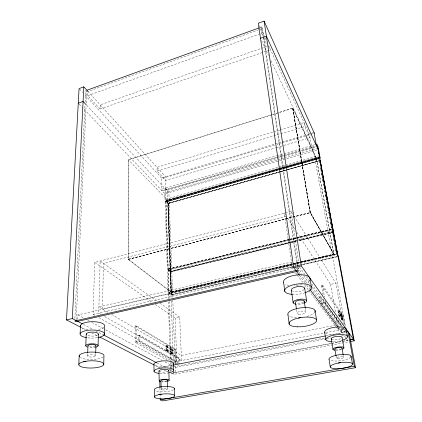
<?xml version="1.0" encoding="UTF-8"?>
<svg xmlns="http://www.w3.org/2000/svg" width="422" height="422" viewBox="0 0 422 422"><rect width="100%" height="100%" fill="white"/><g stroke="black" fill="none" stroke-linecap="round" stroke-linejoin="round"><path stroke-width="0.32" stroke-dasharray="2.11 1.58" d="M292.868 108.322L310.297 212.662L128.235 259.361L128.43 159.722L271.91 114.715M296.207 241.268L170.688 271.958L168.267 269.779L170.741 271.884L171.369 294.683L299.936 265.021M171.538 294.735L170.583 271.815L171.522 294.746L337.822 256.391M171.01 291.94L167.819 200.418L170.91 291.977L292.145 263.85M165.867 201.046L168.309 203.441L170.704 271.219L168.13 269.125L165.915 200.951L318.663 157.606L319.19 158.741M280.208 171.865L168.204 203.451L278.884 172.039M332.568 231.652L170.63 271.23L168.251 203.351L165.888 200.988L168.204 203.451M165.888 201.389L166.247 200.25L278.272 168.399M167.724 350.503L167.719 350.729A0.95 0.39 80.1 0 1 167.291 351.157A0.95 0.39 80.1 0 1 166.89 350.065L166.896 349.838A0.95 0.39 80.1 0 1 167.323 349.411A0.95 0.39 80.1 0 1 167.724 350.503L168.563 350.355A0.95 0.39 80.1 0 0 168.162 349.242A0.95 0.39 80.1 0 0 167.734 349.669L167.729 349.896A0.95 0.39 80.1 0 0 168.13 350.993A0.95 0.39 80.1 0 0 168.557 350.561L168.563 350.334M95.636 355.91A4.03 1.213 -0.8 0 0 89.918 354.775A4.03 1.213 -0.8 0 0 89.306 356.88A4.03 1.213 -0.8 0 0 95.636 355.91L95.71 353.383M94.802 315.366L93.083 314.401L94.744 262.41L291.096 211.385L292.831 214.17M269.352 50.044L100.056 109.013L100.188 104.867L268.081 45.987M299.303 262.684L169.011 292.905L168.267 269.779M87.597 355.815L87.707 352.644M76.229 319.749L86.093 105.722M86.215 103.084L86.732 91.89L85.65 90.704L85.091 102.546M77.764 319.443L77.965 314.933L293.649 265.011M100.056 109.013L87.792 95.657L87.982 91.442M74.879 318.373L84.964 105.178M278.341 168.942L167.835 200.519M167.792 200.366L128.409 159.885M128.262 259.377L287.166 218.417M299.836 262.067L292.773 263.708L333.907 254.086L316.4 158.218L333.834 254.171L300.464 261.92M333.211 231.588L170.609 271.188L168.193 203.288L320.008 160.524M310.175 212.641L292.699 108.196L310.165 212.604L333.907 253.991M333.897 254.076L310.307 212.466L333.797 254.16M292.182 264.114L168.916 292.762L168.251 269.79L331.998 229.679M342.49 317.93C342.268 319.106 343.434 320.92 342.801 318.636C341.688 316.036 340.596 321.242 342.959 319.929M168.135 203.415L280.197 171.812M285.926 166.79L316.347 158.355M340.702 316.621L340.195 313.826L341.24 313.52L341.714 315.498L340.686 315.719L340.179 314.654L340.702 316.621L339.663 316.853L339.172 314.854L340.264 314.664M168.156 269.938L296.17 238.535M342.353 316.421C343.081 314.575 340.121 313.678 341.008 315.856C341.994 317.792 342.453 315.651 341.878 314.453M341.361 316.621L340.892 314.654M340.723 315.698L340.248 313.72M341.24 313.52L341.714 315.498M340.042 315.688C340.797 313.804 337.764 312.887 338.671 315.107C339.684 317.091 340.137 314.902 339.562 313.678M339.404 312.122C340.095 310.049 337.041 309.606 338.112 311.795C339.462 313.388 339.235 311.204 338.94 310.181M338.397 312.322L337.932 310.381M128.299 259.377L128.467 159.706L292.752 108.227L316.31 158.366M340.063 313.108C340.776 311.035 337.679 310.481 338.76 312.734C340.106 314.416 339.884 312.143 339.594 311.109M339.061 313.314L338.555 311.32M292.794 108.259L310.328 212.572L287.799 218.206M168.183 269.901L170.593 271.947M341.968 320.124L341.498 318.13M339.663 316.853L339.209 314.828M338.998 315.914L338.549 313.884M170.973 291.94L292.145 263.803M170.641 271.863L290.468 242.798M278.42 169.987L167.761 201.347L165.756 199.279L165.387 188.18L167.37 190.296L170.957 291.987L128.204 259.308L310.328 212.572M170.652 271.81L296.186 241.22M165.883 201.046L318.647 157.649L319.127 160.239M301.867 262.088L336.577 254.028M259.947 27.609L261.798 26.939L262.484 28.432L263.644 36.239M86.732 91.89L262.484 28.432M87.792 95.657L261.603 33.322L260.965 28.981M300.548 262.305L336.556 253.991L334.525 243.056M279.607 168.315L166.31 200.503L166.02 201.88L278.531 169.992M333.797 254.128L310.265 212.609M289.023 239.474L168.13 269.099L289.054 239.575M296.102 237.887L168.209 269.067M341.308 319.211C341.614 318.251 340.401 316.131 340.981 318.388C342.105 321.253 343.313 315.983 340.881 317.212M272.533 114.515L292.81 108.238L316.41 158.255M279.586 130.055L157.016 167.355L157.116 171.137L165.619 180.394L276.579 147.605M280.219 129.865L304.104 122.596L304.795 126.516L309.996 137.73L277.212 147.42M157.116 171.137L304.795 126.516M312.808 132.835L161.505 177.862L161.884 190.649L276.695 157.311M274.537 145.099L162.101 178.506L84.411 94.37M277.064 144.345L281.485 143.032M282.118 142.847L309.912 134.586M310.539 134.396L313.066 133.647M341.873 317.017L342.305 319.016M162.423 189.056L276.616 155.802M277.085 155.66L315.097 144.598M277.328 157.132L283.637 155.296M284.264 155.117L315.25 146.117M163.056 190.797L315.661 146.524M167.37 190.296L276.874 158.577M277.507 158.392L316.115 147.209M283.8 158.313L164.838 192.664L168.288 298.454M284.433 158.134L317.339 148.634M317.006 149.942L164.875 193.777L82.359 107.457M165.756 199.279L278.467 167.17M279.1 166.991L284.797 165.366M285.43 165.187L318.357 155.802M278.905 168.22L285.235 166.421M285.868 166.242L318.779 156.884M280.24 168.13L286.57 166.337M287.203 166.152L318.847 157.163M278.974 168.763L285.293 166.97M166.247 200.25L167.144 200.983L319.269 157.817M166.31 200.503L167.149 201.204L285.077 167.761M285.71 167.581L319.312 158.055M279.712 169.491L166.02 201.88M280.34 169.312L318.979 158.53L279.158 169.813M279.053 169.808L285.377 168.014M286.01 167.835L318.895 158.514M332.932 234.827L336.529 253.954L300.533 262.247M279.517 171.859L285.836 170.077M286.469 169.897L319.343 160.613M280.83 171.633L287.15 169.85M287.783 169.67L320.024 160.571M280.841 171.691L287.16 169.902M287.793 169.728L320.034 160.629M128.204 259.303L170.952 291.977M286.417 216.185L103.501 263.375L102.398 309.015L292.177 265.058M299.926 262.5L168.927 292.821L292.193 264.183M289.65 239.258L331.845 228.967L330.278 220.479M289.677 239.374L296.086 237.85M296.708 237.649L331.877 229.067M296.74 237.728L331.892 229.104M296.808 238.377L331.993 229.758L332.816 234.194M298.729 240.561L332.04 232.49M333.338 232.227L298.765 240.645L333.364 232.348M291.096 242.571L296.233 241.395M292.821 263.966L299.878 262.326M300.522 262.178L336.519 253.828M292.836 264.035L299.894 262.394M169.069 298.808L168.89 293.538L336.719 254.656M294.287 264.863L295.574 264.562L297.114 266.683M300.58 264.868L337.173 256.428M168.89 293.538L171.052 295.168L292.952 267.073M298.085 265.892L299.372 265.596M302.579 264.858L337.225 256.871M93.083 314.401L292.393 268.608L293.58 270.185M167.497 360.256L135.288 342.569L135.225 325.879L136.121 325.684L175.81 349.384L176.343 363.616L178.548 363.194L178.348 358.109L138.59 335.263L138.627 340.876L178.548 363.194M323.052 295.031L321.437 285.346L322.535 285.108L343.513 315.904L345.381 326.211M155.201 304.309L175.172 318.151L179.698 317.17L181.507 360.509L104.44 316.373M296.956 232.459L330.611 284.402L335.954 283.241L343.16 323.315M138.59 335.263L139.497 335.073L179.176 357.951L179.413 363.938M341.667 326.343L320.282 296.756L319.18 296.993L319.913 301.482M136.121 325.684L136.195 341.382L138.627 340.876M320.282 296.756L321.269 302.753L324.238 302.136L341.445 325.948M135.288 342.569L139.545 341.683L178.274 363.3M320.91 303.93L325.531 302.97L342.632 326.728M165.825 345.328L166.664 345.159M166.991 346.061L167.924 345.876M166.083 347.142A0.918 0.38 80 0 0 166.226 345.792A0.918 0.38 80 0 0 165.556 345.776A0.918 0.38 80 0 0 166.083 347.142L166.922 346.974A0.918 0.38 80 0 0 167.059 345.623A0.918 0.38 80 0 0 166.395 345.607A0.918 0.38 80 0 0 166.922 346.974M167.328 347.907A0.944 0.39 80 0 0 167.497 346.546A0.944 0.39 80 0 0 166.801 346.473A0.944 0.39 80 0 0 167.328 347.907L168.162 347.739A0.944 0.39 80 0 0 168.331 346.378A0.944 0.39 80 0 0 167.639 346.304A0.944 0.39 80 0 0 168.162 347.739M165.92 348.614L166.759 348.445M170.235 347.913L171.063 347.744M167.165 349.347L167.998 349.179M171.459 348.635L172.281 348.472M166.89 350.044L167.729 349.875M339.214 315.529L340.222 315.324M166.189 350.497A0.95 0.396 80.1 0 0 166.331 349.084A0.95 0.396 80.1 0 0 165.64 349.089A0.95 0.396 80.1 0 0 166.189 350.497L167.028 350.329A0.95 0.396 80.1 0 0 167.17 348.915A0.95 0.396 80.1 0 0 166.479 348.92A0.95 0.396 80.1 0 0 167.028 350.329M170.504 349.764A0.934 0.38 80 0 0 170.636 348.377A0.934 0.38 80 0 0 169.966 348.377A0.934 0.38 80 0 0 170.504 349.764L171.332 349.595A0.939 0.38 80 0 0 171.464 348.208A0.939 0.38 80 0 0 170.794 348.208A0.939 0.38 80 0 0 171.332 349.595M339.652 316.152L340.654 315.951M135.225 325.879L174.993 349.548L175.81 349.384M321.437 285.346L342.537 316.099L343.513 315.904M167.455 351.22L168.294 351.051M171.728 350.476A0.934 0.38 80.1 0 0 171.854 349.094A0.934 0.38 80.1 0 0 171.19 349.099A0.934 0.38 80.1 0 0 171.728 350.476L172.551 350.313A0.934 0.38 80 0 0 172.677 348.931A0.934 0.38 80 0 0 172.018 348.931A0.934 0.38 80 0 0 172.551 350.313M170.409 351.204A0.939 0.385 80.2 0 1 170.873 352.154L170.889 352.391A0.939 0.385 80.2 0 1 170.546 353.035A0.939 0.385 80.2 0 1 170.087 352.085L170.066 351.848A0.939 0.385 80.2 0 1 170.409 351.204L171.19 351.025M170.071 351.885L170.899 351.716A0.939 0.385 80.2 0 1 171.242 351.041A0.939 0.385 80.2 0 1 171.701 351.985A0.939 0.38 80.2 0 1 172.102 352.987L172.107 353.219A0.939 0.38 80.2 0 1 171.712 353.71A0.939 0.38 80.2 0 1 171.3 352.665L171.295 352.439A0.939 0.38 80.2 0 1 171.691 351.943L171.717 352.228A0.939 0.385 80.2 0 1 171.374 352.871A0.939 0.385 80.2 0 1 170.915 351.922L170.899 351.679M340.881 317.908L341.878 317.708M171.538 351.906L172.366 351.742M170.884 352.354L171.717 352.191M341.303 318.515L342.3 318.32M171.3 352.592L172.129 352.428M341.519 318.826L342.516 318.626M170.599 353.045L171.427 352.882M172.107 353.061L172.93 352.897M341.941 319.428L342.933 319.232M171.87 353.747L172.698 353.583M335.748 325.214L181.296 355.44L111.403 314.311M178.348 358.109L179.176 357.951M98.817 317.618L176.813 361.417L325.051 332.826M325.694 332.7L344.204 329.134L343.439 328.068M338.745 326.47L342.632 331.745L345.265 331.238L344.927 329.345M159.463 367.71L160.75 367.467M161.399 367.34L172.376 365.241M326.058 335.859L331.866 334.746M332.515 334.625L334.451 334.256M335.1 334.129L346.43 332.008L344.152 328.838M170.319 367.377L172.899 366.887M173.547 366.765L324.671 338.017M326.09 338.866L175.257 367.467L173.611 366.581M326.739 338.739L330.626 338.006M341.63 335.917L343.571 335.548M331.133 343.366L171.543 373.185L173.832 374.367L349.041 341.783M331.776 343.244L348.577 340.106M171.321 373.396L330.959 343.582M331.608 343.466L347.807 340.438L347.454 338.497M165.925 200.956L168.13 269.099L170.704 271.219M168.937 292.784L171.395 294.725M81.13 327.451L85.228 329.561M91.669 332.868L97.529 335.88M154.921 365.378L159.606 367.789M164.29 370.194L168.394 372.304M83.414 324.381L92.734 329.266M95.646 330.795L102.778 334.53M157.058 362.989L165.234 367.272M169.037 369.266L172.139 370.896M172.688 371.181L175.447 372.626L172.809 300.358M77.965 314.933L83.741 318.051M87.776 320.235L89.511 321.168M91.817 322.413L105.094 329.582M105.669 329.893L162.233 360.435M165.123 361.997L173.062 366.285M172.097 362.783L175.547 364.677M136.195 341.382L170.604 360.441M174.049 362.345L176.343 363.616M101.016 314.411L98.732 313.103L100.146 261.007L157.121 301.234M107.99 312.306L98.901 306.958L291.449 262.03L292.224 263.085M94.744 262.41L152.5 302.442M159.811 303.128L179.698 317.17M79.178 104.129L81.905 106.982M86.684 105.289L168.884 192.622L172.714 297.732M79.51 89.058L82.628 92.439M87.776 91.215L165.493 176.676L165.925 189.478M295.553 272.818L296.74 274.4M297.135 274.928L303.059 282.824M304.642 284.929L308.593 290.194M308.988 290.721L335.859 326.522M336.255 327.05L338.629 330.21L337.948 326.338M337.906 327.646L341.815 332.889L340.913 327.804M299.33 275.202L305.47 283.468M306.757 285.198L309.785 289.27M338.397 327.778L343.112 334.124M344.668 336.218L345.85 337.806M346.235 338.328L347.807 340.438M294.946 266.783L296.888 269.421M298.829 272.058L299.995 273.641M300.385 274.168L306.989 283.141M309.321 286.306L310.486 287.894M310.877 288.421L337.299 324.307M321.269 302.753L333.697 319.623M334.087 320.145L335.253 321.728M335.638 322.255L338.36 325.948M297.499 267.21L302.12 273.562M303.661 275.677L309.827 284.143M312.138 287.313L340.301 326.006M341.799 328.058L346.81 334.936M342.975 328.063L345.265 331.238M299.435 266.989L304.795 274.427M306.325 276.552L309.769 281.332M311.679 283.985L341.91 325.948M285.499 214.777L284.428 213.115L292.393 268.608M287.651 218.09L294.809 229.141M294.224 216.396L335.954 283.241M261.608 40.649L268.603 55.519M271.119 60.879L313.477 150.955L345.228 326.211M261.603 33.322L263.539 37.5M263.819 38.096L266.862 44.669M318.726 157.596L319.248 158.73M259.414 25.605L264.7 37.083M264.926 37.569L266.303 40.559M268.508 45.344L309.3 133.88L311.689 147.151M319.185 159.627L318.763 157.638L319.19 160.228M321.042 169.945L321.279 171.242M321.701 173.231L322.06 175.172M322.118 175.774L323.321 182.251M325.958 196.504L324.038 186.139L325.425 193.909M326.438 199.094L327.519 204.923M328.036 207.529L328.596 210.752M330.157 219.176L329.318 214.64L330.226 219.82M330.674 221.777L332.019 228.93M332.114 229.747L332.351 231.013L332.061 229.747M332.467 231.652L333.116 234.859M333.232 235.492L334.461 242.423L333 234.817M334.577 243.056L336.635 253.865M319.312 160.877L319.67 162.818M320.63 167.998L321.232 171.237M321.712 173.832L322.788 179.661M322.909 180.31L323.389 182.9M323.51 183.549L323.869 185.49M325.547 194.558L326.027 197.148M326.148 197.797L327.583 205.572M327.704 206.221L328.063 208.162M328.184 208.811L328.664 211.401M328.785 212.05L329.144 213.991M330.342 220.469L330.7 222.415M330.822 223.059L331.782 228.244M332.415 231.646L332.884 234.184M319.248 160.887L319.607 162.829M320.324 166.716L321.284 171.902M321.406 172.545L323.326 182.911M323.442 183.559L325.958 197.164M326.079 197.812L327.519 205.583M327.641 206.231L328.596 211.411M328.717 212.06L330.157 219.836M342.537 316.099L344.13 324.929M341.989 328.142L342.632 331.745M343.281 355.424L343.598 357.255M330.611 284.402L335.58 312.786M336.371 317.307L337.837 325.694M318.826 157.659L318.911 158.155M336.023 355.83L336.434 358.267M318.752 157.469L318.842 157.997M322.535 285.108L324.565 297.225M325.209 301.055L325.531 302.97M323.7 298.908L324.238 302.136M268.793 46.378L269.262 49.432M291.096 211.385L299.145 265.048M305.386 308.777L305.866 312M263.739 36.888L298.37 269.774M261.798 26.939L297.436 267.464M297.536 268.112L297.821 270.069M295.574 264.562L296.223 268.993M296.508 309.532L297.051 313.393M175.172 318.151L176.813 361.417M174.993 349.548L175.526 364.017M171.052 295.168L171.142 297.79M171.258 301.06L173.373 361.274M173.737 371.745L173.832 374.367M169.153 301.44L171.126 360.678M171.147 361.337L171.453 370.553M168.394 301.746L170.346 361.654M170.367 362.313L170.583 368.897M170.604 369.556L170.715 372.848M167.587 386.937L167.645 388.91M161.098 387.385L161.151 389.358M159.938 388.04L160.065 393.288M160.08 393.942L160.17 397.877M139.497 335.073L139.545 341.683M309.706 280.002A13.367 5.259 -7.5 0 1 305.396 283.336M301.904 284.586A13.367 5.259 -7.5 0 1 294.065 285.752M288.901 285.404A13.367 5.259 -7.5 0 1 285.029 284.038M314.997 311.811A13.747 4.769 -7.1 0 1 306.683 316.474M296.376 317.613A13.747 4.769 -7.1 0 1 288.986 315.904M303.365 302.331A4.426 1.604 -7.2 0 1 296.402 303.117M304.225 289.481A6.736 2.564 -7.3 0 1 292.794 291.365M304.004 303.239A6.81 2.469 -7.2 0 1 296.291 304.23M305.059 292.736A13.472 5.133 -7.3 0 1 293.111 294.451M103.859 327.256A12.096 4.146 -0.3 0 1 97.614 329.587M87.913 329.693A12.096 4.146 -0.3 0 1 81.673 327.715M103.195 356.959A12.407 3.735 -0.8 0 1 92.186 359.523A12.407 3.735 -0.8 0 1 80.444 357.587M95.219 346.425A3.998 1.261 -0.6 0 1 88.9 346.578M97.292 335.232A6.087 2.015 -0.4 0 1 87.676 335.443M95.884 347.169A6.151 1.936 -0.6 0 1 88.441 347.353M97.392 337.684A12.18 4.035 -0.4 0 1 87.043 337.732M173.352 389.786A10.017 2.553 -3 0 1 163.841 391.679A10.017 2.553 -3 0 1 154.985 390.445M168.331 371.138A4.937 1.387 -2.9 0 1 159.838 371.719M172.492 364.603A9.817 2.859 -2.8 0 1 155.665 365.742M166.611 381.034A3.234 0.865 -3 0 1 162.064 381.346M166.948 381.546A4.974 1.329 -3 0 1 162.011 381.884M169.391 372.758A9.87 2.775 -2.9 0 1 159.653 373.417M345.961 329.951A10.861 3.402 -7.7 0 1 336.287 333.913M334.609 334.124A10.861 3.402 -7.7 0 1 325.299 333.053M350.867 357.017A11.114 3.054 -7.3 0 1 341.414 360.599A11.114 3.054 -7.3 0 1 330.073 360.209M340.776 338.66A5.465 1.656 -7.6 0 1 332.204 339.583M341.155 348.957A3.582 1.029 -7.4 0 1 336.149 349.68M341.556 349.548A5.512 1.588 -7.4 0 1 336.118 350.329M342.796 340.053A10.93 3.307 -7.6 0 1 332.088 341.625M172.936 353.056L172.93 352.824A0.939 0.38 80.2 0 0 172.519 351.779A0.939 0.38 80.2 0 0 172.123 352.27L172.129 352.502A0.939 0.38 80.2 0 0 172.54 353.546A0.939 0.38 80.2 0 0 172.936 353.056M298.765 314.221A4.468 1.551 -7.1 0 0 305.855 312.407A4.468 1.551 -7.1 0 0 299.747 311.436A4.468 1.551 -7.1 0 0 298.765 314.221M162.27 389.865A3.255 0.828 -3 0 0 167.592 389.126A3.255 0.828 -3 0 0 163.33 388.398A3.255 0.828 -3 0 0 162.27 389.865M337.69 358.79A3.613 0.992 -7.3 0 0 343.54 357.518A3.613 0.992 -7.3 0 0 338.819 356.954A3.613 0.992 -7.3 0 0 337.69 358.79"/><path stroke-width="0.63" d="M103.743 364.592L103.928 356.01A12.407 3.735 -0.8 0 0 90.967 352.075A12.407 3.735 -0.8 0 0 79.41 356.685M104.403 334.377L104.582 326.206A12.096 4.146 -0.3 0 0 91.964 321.706A12.096 4.146 -0.3 0 0 80.671 326.697M98.068 345.84L98.379 334.25M95.731 352.75L95.926 345.803M87.707 352.644L87.955 345.676M85.798 345.639L86.23 333.992M333.264 231.562L320.087 160.439L321.59 169.006M78.824 364.386L79.188 355.714M80.111 333.865L80.465 325.62M82.348 323.822L72.347 318.578L83.804 86.848L79.062 88.578L66.486 319.929L80.544 327.15M337.874 256.36L333.306 232.142L334.208 236.879M314.332 133.273L264.103 21.1L258.306 23.215L293.712 267.643L299.198 275.028M86.885 90.255L259.324 27.836M78.27 103.179L83.081 101.465L86.236 104.814M260.49 38.265L266.393 36.165L318.183 149.599M83.946 361.665L85.967 361.253L83.176 361.823M298.375 318.088L300.933 317.566A13.857 4.621 -7 0 1 316.664 320.409A13.857 4.621 -7 0 1 301.102 326.744L297.679 326.823M159.527 394.512L161.246 394.211L158.867 394.628M66.486 319.929L72.347 318.578M293.712 267.643L301.261 265.907L353.494 339.378L350.334 339.963M338.37 363.015L340.459 362.651A11.188 2.949 -7.2 0 1 352.518 364.323A11.188 2.949 -7.2 0 1 339.367 368.638L336.64 368.733A11.151 2.938 -7.2 0 1 330.252 366.665A11.151 2.938 -7.2 0 1 337.579 363.163L340.459 362.651M300.933 317.566L297.399 318.283A13.815 4.605 -7 0 0 289.038 323.516A13.815 4.605 -7 0 0 297.663 326.839M173.02 365.12L325.409 335.986M346.077 332.035L348.013 331.66L354.332 366.254L355.514 367.699L162.739 400.9L160.218 399.845L160.186 398.532M350.513 339.742L353.098 339.262L354.216 340.823L350.334 341.546M160.218 399.845L354.332 366.254M99.872 337.083L154.336 365.077M103.358 334.836L156.478 362.683M83.804 86.848L87.338 90.73M310.175 289.798L338.033 327.287M337.357 254.508L338.507 256.576L354.216 340.823M319.222 156.129L320.156 158.155L318.014 146.661L316.843 144.081L317.676 148.57M317.972 148.449L353.494 339.378M321.828 170.293L322.429 173.516M323.025 176.734L323.268 178.026M323.505 179.313L324.107 182.536M324.344 183.823L324.945 187.041M325.183 188.333L325.784 191.551M326.021 192.843L327.456 200.571M327.699 201.864L328.295 205.081M328.538 206.369L330.452 216.681M331.048 219.899L331.291 221.191M331.528 222.478L332.13 225.696M332.367 226.989L332.969 230.206M334.446 238.172L335.047 241.405M335.29 242.697L335.891 245.931M336.128 247.223L337.574 254.988M318.394 152.416L318.631 153.698M313.979 132.487L316.437 145.775M349.21 333.348L355.514 367.699M346.146 329.039L347.496 336.492M351.072 356.194L352.491 363.996M342.052 337.299L343.914 347.823M341.999 348.103L343.17 354.812M334.889 349.131L336.023 355.83M331.223 338.898L332.984 349.405M324.623 332.272L325.837 339.699M329.033 359.312L330.299 367.077M309.959 278.14L311.357 287.002M315.07 310.55L316.553 319.923M304.679 288.11L306.583 300.664M264.103 21.1L301.261 265.907M304.225 301.044L305.285 308.134M296.413 308.888L295.5 302.453A4.426 1.604 -7.2 0 1 300.385 300.079A4.426 1.604 -7.2 0 1 303.93 301.904M291.407 290.304L293.158 302.832M283.631 282.582L284.813 291.402M287.957 314.828L289.207 324.154M173.5 363.11L173.743 370.073M174.386 388.44L174.645 395.699M168.821 370.411L169.127 380.248M167.392 380.37L167.587 386.937M161.098 387.385L160.94 380.813A3.234 0.865 -3 0 1 164.337 379.716A3.234 0.865 -3 0 1 167.339 380.597M159.785 381.483L159.922 387.385M158.973 371.086L159.2 380.929M153.914 364.444L154.046 371.423M154.536 397.097L154.399 389.828A10.017 2.553 -3 0 1 164.923 386.515A10.017 2.553 -3 0 1 174.191 389.116M295.806 304.162A6.81 2.469 -7.2 0 1 294.709 300.68A6.81 2.469 -7.2 0 1 304.542 299.42A6.81 2.469 -7.2 0 1 304.452 303.049M291.908 290.895A6.736 2.564 -7.3 0 1 297.083 286.733A6.736 2.564 -7.3 0 1 304.668 288.78M292.483 294.419A13.472 5.133 -7.3 0 1 287.208 287.271A13.472 5.133 -7.3 0 1 307.849 284.512A13.472 5.133 -7.3 0 1 305.059 292.736M283.663 282.576A13.367 5.259 -7.5 0 1 294.836 275.234A13.367 5.259 -7.5 0 1 309.922 278.145M287.989 314.823A13.747 4.769 -7.1 0 1 301.371 307.812A13.747 4.769 -7.1 0 1 314.997 311.811M88.013 346.003A3.998 1.261 -0.6 0 1 92.27 344.473A3.998 1.261 -0.6 0 1 95.699 346.13M87.264 347.032A6.151 1.936 -0.6 0 1 87.955 344.283A6.151 1.936 -0.6 0 1 96.638 344.431A6.151 1.936 -0.6 0 1 95.884 347.169M86.325 334.519A6.087 2.015 -0.4 0 1 92.814 332.088A6.087 2.015 -0.4 0 1 98.025 334.762M86.484 337.642A12.18 4.035 -0.4 0 1 82.902 331.539A12.18 4.035 -0.4 0 1 101.734 331.449A12.18 4.035 -0.4 0 1 97.951 337.584M85.935 361.237A12.496 3.613 -1 0 1 103.237 363.131A12.496 3.613 -1 0 1 93.484 367.942L90.282 368.042A12.46 3.603 -1 0 1 79.389 365.737A12.46 3.603 -1 0 1 83.187 361.823M160.935 381.746A4.974 1.329 -3 0 1 160.392 379.895A4.974 1.329 -3 0 1 167.407 379.415A4.974 1.329 -3 0 1 167.919 381.272M159.258 371.423A4.937 1.387 -2.9 0 1 163.52 369.371A4.937 1.387 -2.9 0 1 168.737 370.774M159.089 373.364A9.87 2.775 -2.9 0 1 156.124 369.356A9.87 2.775 -2.9 0 1 171.1 368.48A9.87 2.775 -2.9 0 1 169.391 372.758M153.935 364.444A9.817 2.859 -2.8 0 1 164.211 360.857A9.817 2.859 -2.8 0 1 173.31 363.864M161.23 394.201A10.075 2.463 -3.1 0 1 174.465 395.345A10.075 2.463 -3.1 0 1 165.308 398.779L162.718 398.88A10.049 2.458 -3.1 0 1 154.71 397.387A10.049 2.458 -3.1 0 1 158.878 394.633M335.1 349.369A3.582 1.029 -7.4 0 1 338.138 347.612A3.582 1.029 -7.4 0 1 341.941 348.377M334.926 350.249A5.512 1.588 -7.4 0 1 334.266 348.071A5.512 1.588 -7.4 0 1 341.984 346.958A5.512 1.588 -7.4 0 1 342.617 349.142M331.55 339.283A5.465 1.656 -7.6 0 1 335.464 336.598A5.465 1.656 -7.6 0 1 342.042 337.299M332.088 341.625A10.93 3.307 -7.6 0 1 327.778 337.199A10.93 3.307 -7.6 0 1 344.357 334.767A10.93 3.307 -7.6 0 1 342.796 340.053M324.655 332.267A10.861 3.402 -7.7 0 1 335.806 327.124A10.861 3.402 -7.7 0 1 345.961 329.951M329.06 359.312A11.114 3.054 -7.3 0 1 340.559 354.575A11.114 3.054 -7.3 0 1 350.867 357.017M297.821 270.069L74.757 321.005L76.139 321.722L298.56 271.072L297.821 270.069"/></g></svg>
